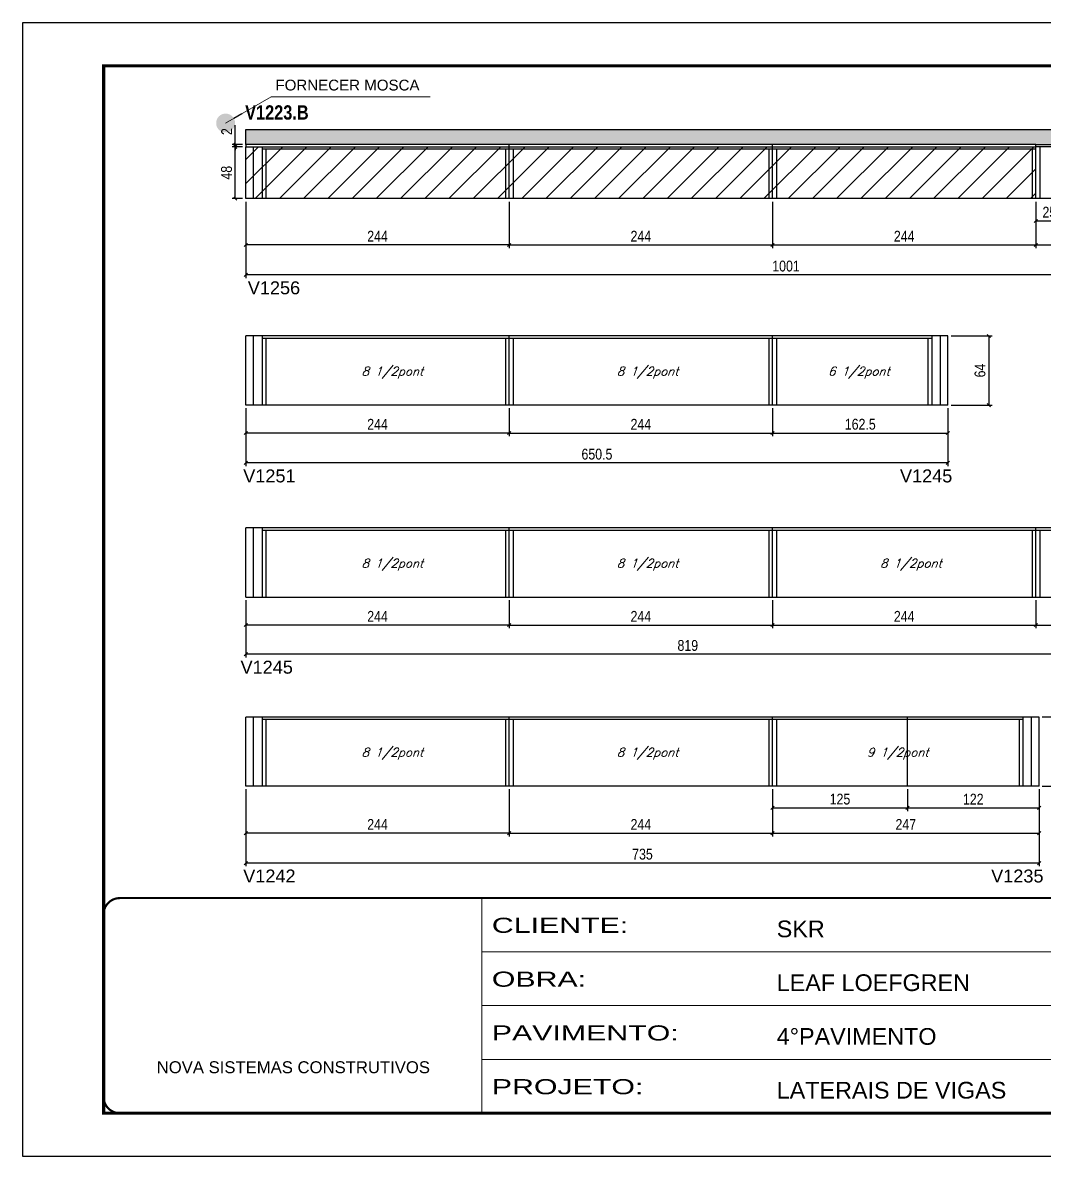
# Model space of a CAD drawing. Extents: x 3309 to 9563, y -2522 to 14608.
# Drawn here: x 8078 to 9025, y 7815 to 8865 of the extents above; entities that cross this region are included whole.
import ezdxf

# ---------------------------------------------------------------- set-up
doc = ezdxf.new("R2010")
doc.units = 0
doc.linetypes.add('CONTINUO', pattern=[0])
doc.linetypes.add('DASHED', pattern=[0.75, 0.5, -0.25])
for name, color, linetype in [('5', 5, 'Continuous'), ('COTA', 241, 'Continuous'), ('NOMENCLATURA', 7, 'Continuous'), ('Painéis', 200, 'Continuous'), ('SARR_2.2x7', 40, 'Continuous'), ('SARR_3.5x7', 81, 'Continuous'), ('texto', 7, 'Continuous')]:
    doc.layers.add(name, color=color, linetype=linetype)
for name, color, linetype, lineweight in [('CARIMBO', 255, 'Continuous', 9), ('Folhas', 255, 'Continuous', 9), ('Hachura', 251, 'Continuous', 9), ('SARRAFO DE PRESSAO', 251, 'DASHED', 9)]:
    doc.layers.add(name, color=color, linetype=linetype, lineweight=lineweight)
doc.layers.add('Laje_Perimetro', color=7, linetype='Continuous', plot=False)
doc.styles.add('ARIAL', font='arial.ttf')
doc.styles.add('COTA TECNICA', font='techl___.ttf', dxfattribs={"height": 10})
doc.styles.add('Romans', font='romans.shx')
doc.styles.get("Standard").update_dxf_attribs({"font": 'arial.ttf'})
doc.styles.add('TECNICA', font='techb___.ttf', dxfattribs={"height": 10})
doc.styles.add('Tecnologia', font='')
doc.styles.get('Tecnologia').set_extended_font_data('Forgotten Futurist')
doc.dimstyles.new('3x', dxfattribs={"dimtxt": 10, "dimasz": 5, "dimexe": 7, "dimexo": 5, "dimgap": 4, "dimtad": 1, "dimdec": 4, "dimlfac": 0.333333, "dimdsep": 46, "dimtxsty": 'Standard', "dimblk": 'DOT', "dimcen": 0.09, "dimclrd": 1, "dimclre": 1, "dimclrt": 2, "dimadec": 0, "dimazin": 2, "dimtfac": 1, "dimtdec": 4, "dimtmove": 0, "dimatfit": 3, "dimldrblk": 'DOT', "dimfxl": 1, "dimtolj": 1, "dimtzin": 0, "dimlwd": 9, "dimlwe": 9, "dimarcsym": 0})
doc.dimstyles.new('PAINEL', dxfattribs={"dimtxt": 10, "dimasz": 3, "dimexe": 3, "dimexo": 3, "dimgap": 3, "dimtad": 1, "dimdec": 1, "dimzin": 12, "dimdsep": 46, "dimtxsty": 'COTA TECNICA', "dimblk1": 'OBLIQUE', "dimblk2": 'OBLIQUE', "dimsah": 1, "dimcen": 0.9, "dimclrd": 4, "dimclre": 4, "dimclrt": 240, "dimadec": 1, "dimazin": 3, "dimtfac": 1, "dimtdec": 1, "dimtmove": 0, "dimatfit": 3, "dimfxl": 1, "dimtolj": 1, "dimtzin": 12, "dimarcsym": 0})

# ---------------------------------------------------------------- blocks, each defined once
blk = doc.blocks.new('9999999999')
at = {"color": 30, "linetype": 'CONTINUO'}
for p, q in [((98564.6, 34230.2), (98564.6, 34429.4)), ((98564.6, 34379.6), (99584, 34379.6)), ((98564.6, 34329.8), (99488, 34329.8)), ((99584, 34329.8), (99488, 34329.8)), ((99488, 34329.8), (99488, 34230.2)), ((98564.6, 34280), (99488, 34280))]:
    blk.add_line(p, q, dxfattribs=at)
at = {"color": 30, "linetype": 'CONTINUO', "const_width": 2}
blk.add_lwpolyline([(99584, 34230.2), (99584, 34414.4, 0.414214), (99569, 34429.4), (98229, 34429.4, 0.414214), (98214, 34414.4), (98214, 34245.2, 0.414214), (98229, 34230.2), (99584, 34230.2)], format="xyb", dxfattribs=at)
at = {"layer": 'Folhas'}
blk.add_lwpolyline([(98139, 34190.2), (99624, 34190.2), (99624, 35240.2), (98139, 35240.2)], close=True, dxfattribs=at)
at = {"layer": 'Folhas', "color": 30, "const_width": 3}
blk.add_lwpolyline([(98214, 34230.2), (99584, 34230.2), (99584, 35200.2), (98214, 35200.2)], close=True, dxfattribs=at)
at = {"color": 7, "linetype": 'Continuous', "ltscale": 5, "style": 'ARIAL'}
for s, height, p in [('SKR', 15.48, (98837.7, 34393.1)), ('LEAF LOEFGREN', 15.483, (98837.7, 34343.3)), ('4°PAVIMENTO', 15.483, (98837.7, 34293.5)), ('NOVA SISTEMAS CONSTRUTIVOS', 11.059, (98263.2, 34267.2)), ('LATERAIS DE VIGAS', 15.483, (98837.7, 34243.7))]:
    blk.add_text(s, height=height, dxfattribs=at).set_placement(p)
at = {"layer": 'Folhas', "color": 7, "style": 'Tecnologia', "width": 1.5}
for s, p in [('CLIENTE:', (98573.7, 34397.2)), ('OBRA:', (98573.7, 34347.3)), ('PAVIMENTO:', (98573.7, 34297.5)), ('PROJETO:', (98573.7, 34247.7))]:
    blk.add_text(s, height=14, dxfattribs=at).set_placement(p)
blk = doc.blocks.new('_Oblique')
at = {"color": 0, "linetype": 'ByBlock', "lineweight": -2}
blk.add_line((-0.5, -0.5), (0.5, 0.5), dxfattribs=at)
blk = doc.blocks.new('*D2635')
at = {"layer": 'COTA', "color": 4, "linetype": 'ByBlock', "lineweight": -2, "transparency": 16777216}
for p, q in [((8284.7, 8699), (8284.7, 8656.1)), ((8528.7, 8699), (8528.7, 8656.1)), ((8528.7, 8659.1), (8284.7, 8659.1))]:
    blk.add_line(p, q, dxfattribs=at)
at = {"layer": 'Defpoints', "color": 0, "linetype": 'ByBlock', "transparency": 16777216}
for p in [(8284.7, 8702), (8528.7, 8702), (8284.7, 8659.1)]:
    blk.add_point(p, dxfattribs=at)
at = {"layer": 'COTA', "color": 4, "linetype": 'ByBlock', "lineweight": -2, "transparency": 16777216, "xscale": 3, "yscale": 3, "zscale": 3, "rotation": 180}
blk.add_blockref('_Oblique', (8284.7, 8659.1), dxfattribs=at)
at = {"layer": 'COTA', "color": 4, "linetype": 'ByBlock', "lineweight": -2, "transparency": 16777216, "xscale": 3, "yscale": 3, "zscale": 3}
blk.add_blockref('_Oblique', (8528.7, 8659.1), dxfattribs=at)
at = {"layer": 'COTA', "color": 240, "linetype": 'ByBlock', "transparency": 16777216, "insert": (8406.7, 8667.2), "char_height": 10, "attachment_point": 5, "style": 'COTA TECNICA'}
blk.add_mtext('\\A1;244', dxfattribs=at)
blk = doc.blocks.new('*D2640')
at = {"layer": 'COTA', "color": 4, "linetype": 'ByBlock', "lineweight": -2, "transparency": 16777216}
for p, q in [((8284.7, 8699), (8284.7, 8628.4)), ((9285.7, 8699), (9285.7, 8628.4)), ((9285.7, 8631.4), (8284.7, 8631.4))]:
    blk.add_line(p, q, dxfattribs=at)
at = {"layer": 'Defpoints', "color": 0, "linetype": 'ByBlock', "transparency": 16777216}
for p in [(8284.7, 8702), (9285.7, 8702), (8284.7, 8631.4)]:
    blk.add_point(p, dxfattribs=at)
at = {"layer": 'COTA', "color": 4, "linetype": 'ByBlock', "lineweight": -2, "transparency": 16777216, "xscale": 3, "yscale": 3, "zscale": 3, "rotation": 180}
blk.add_blockref('_Oblique', (8284.7, 8631.4), dxfattribs=at)
at = {"layer": 'COTA', "color": 4, "linetype": 'ByBlock', "lineweight": -2, "transparency": 16777216, "xscale": 3, "yscale": 3, "zscale": 3}
blk.add_blockref('_Oblique', (9285.7, 8631.4), dxfattribs=at)
at = {"layer": 'COTA', "color": 240, "linetype": 'ByBlock', "transparency": 16777216, "insert": (8785.2, 8639.5), "char_height": 10, "attachment_point": 5, "style": 'COTA TECNICA'}
blk.add_mtext('\\A1;1001', dxfattribs=at)
blk = doc.blocks.new('*D2636')
at = {"layer": 'COTA', "color": 4, "lineweight": -2, "transparency": 16777216}
for p, q in [((8528.7, 8699), (8528.7, 8656.1)), ((8772.7, 8699), (8772.7, 8656.1)), ((8528.7, 8659.1), (8772.7, 8659.1))]:
    blk.add_line(p, q, dxfattribs=at)
at = {"layer": 'Defpoints', "color": 0, "transparency": 16777216}
for p in [(8528.7, 8702, 0), (8772.7, 8702, 0), (8772.7, 8659.1)]:
    blk.add_point(p, dxfattribs=at)
at = {"layer": 'COTA', "color": 4, "lineweight": -2, "transparency": 16777216, "xscale": 3, "yscale": 3, "zscale": 3, "rotation": 180}
blk.add_blockref('_Oblique', (8528.7, 8659.1), dxfattribs=at)
at = {"layer": 'COTA', "color": 4, "lineweight": -2, "transparency": 16777216, "xscale": 3, "yscale": 3, "zscale": 3}
blk.add_blockref('_Oblique', (8772.7, 8659.1), dxfattribs=at)
at = {"layer": 'COTA', "color": 240, "transparency": 16777216, "insert": (8650.7, 8667.2), "char_height": 10, "attachment_point": 5, "style": 'COTA TECNICA'}
blk.add_mtext('\\A1;244', dxfattribs=at)
blk = doc.blocks.new('*D2641')
at = {"layer": 'COTA', "color": 4, "lineweight": -2, "transparency": 16777216}
for p, q in [((8772.7, 8699), (8772.7, 8656.1)), ((9016.7, 8699), (9016.7, 8656.1)), ((8772.7, 8659.1), (9016.7, 8659.1))]:
    blk.add_line(p, q, dxfattribs=at)
at = {"layer": 'Defpoints', "color": 0, "transparency": 16777216}
for p in [(8772.7, 8702, 0), (9016.7, 8702, 0), (9016.7, 8659.1)]:
    blk.add_point(p, dxfattribs=at)
at = {"layer": 'COTA', "color": 4, "lineweight": -2, "transparency": 16777216, "xscale": 3, "yscale": 3, "zscale": 3, "rotation": 180}
blk.add_blockref('_Oblique', (8772.7, 8659.1), dxfattribs=at)
at = {"layer": 'COTA', "color": 4, "lineweight": -2, "transparency": 16777216, "xscale": 3, "yscale": 3, "zscale": 3}
blk.add_blockref('_Oblique', (9016.7, 8659.1), dxfattribs=at)
at = {"layer": 'COTA', "color": 240, "transparency": 16777216, "insert": (8894.7, 8667.2), "char_height": 10, "attachment_point": 5, "style": 'COTA TECNICA'}
blk.add_mtext('\\A1;244', dxfattribs=at)
blk = doc.blocks.new('*D2642')
at = {"layer": 'COTA', "color": 4, "lineweight": -2, "transparency": 16777216}
for p, q in [((9016.7, 8699), (9016.7, 8656.1)), ((9285.7, 8699), (9285.7, 8656.1)), ((9016.7, 8659.1), (9285.7, 8659.1))]:
    blk.add_line(p, q, dxfattribs=at)
at = {"layer": 'Defpoints', "color": 0, "transparency": 16777216}
for p in [(9016.7, 8702, 0), (9285.7, 8702, 0), (9285.7, 8659.1)]:
    blk.add_point(p, dxfattribs=at)
at = {"layer": 'COTA', "color": 4, "lineweight": -2, "transparency": 16777216, "xscale": 3, "yscale": 3, "zscale": 3, "rotation": 180}
blk.add_blockref('_Oblique', (9016.7, 8659.1), dxfattribs=at)
at = {"layer": 'COTA', "color": 4, "lineweight": -2, "transparency": 16777216, "xscale": 3, "yscale": 3, "zscale": 3}
blk.add_blockref('_Oblique', (9285.7, 8659.1), dxfattribs=at)
at = {"layer": 'COTA', "color": 240, "transparency": 16777216, "insert": (9151.2, 8667.3), "char_height": 10, "attachment_point": 5, "style": 'COTA TECNICA'}
blk.add_mtext('\\A1;269', dxfattribs=at)
blk = doc.blocks.new('*D2643')
at = {"layer": 'COTA', "color": 4, "lineweight": -2, "transparency": 16777216}
for p, q in [((9016.7, 8699), (9016.7, 8678.3)), ((9041.7, 8699), (9041.7, 8678.3)), ((9016.7, 8681.3), (9041.7, 8681.3))]:
    blk.add_line(p, q, dxfattribs=at)
at = {"layer": 'Defpoints', "color": 0, "transparency": 16777216}
for p in [(9016.7, 8702), (9041.7, 8702), (9041.7, 8681.3)]:
    blk.add_point(p, dxfattribs=at)
at = {"layer": 'COTA', "color": 4, "lineweight": -2, "transparency": 16777216, "xscale": 3, "yscale": 3, "zscale": 3, "rotation": 180}
blk.add_blockref('_Oblique', (9016.7, 8681.3), dxfattribs=at)
at = {"layer": 'COTA', "color": 4, "lineweight": -2, "transparency": 16777216, "xscale": 3, "yscale": 3, "zscale": 3}
blk.add_blockref('_Oblique', (9041.7, 8681.3), dxfattribs=at)
at = {"layer": 'COTA', "color": 240, "transparency": 16777216, "insert": (9029.2, 8689.4), "char_height": 10, "attachment_point": 5, "style": 'COTA TECNICA'}
blk.add_mtext('\\A1;25', dxfattribs=at)
blk = doc.blocks.new('*D2648')
at = {"layer": 'COTA', "color": 4, "lineweight": -2, "transparency": 16777216}
for p, q in [((8281.7, 8750), (8271.9, 8750)), ((8274.9, 8702), (8274.9, 8750)), ((8281.7, 8702), (8271.9, 8702))]:
    blk.add_line(p, q, dxfattribs=at)
at = {"layer": 'Defpoints', "color": 0, "transparency": 16777216}
for p in [(8274.9, 8750), (8284.7, 8750), (8284.7, 8702)]:
    blk.add_point(p, dxfattribs=at)
at = {"layer": 'COTA', "color": 4, "lineweight": -2, "transparency": 16777216, "xscale": 3, "yscale": 3, "zscale": 3}
for p, rotation in [((8274.9, 8750), 90), ((8274.9, 8702), 270)]:
    blk.add_blockref('_Oblique', p, dxfattribs=dict(at, rotation=rotation))
at = {"layer": 'COTA', "color": 240, "transparency": 16777216, "insert": (8266.8, 8726), "char_height": 10, "attachment_point": 5, "rotation": 90, "style": 'COTA TECNICA'}
blk.add_mtext('\\A1;48', dxfattribs=at)
blk = doc.blocks.new('*D2649')
at = {"layer": 'COTA', "color": 4, "lineweight": -2, "transparency": 16777216}
for p, q in [((8274.9, 8752), (8274.9, 8770.2)), ((8281.7, 8752), (8271.9, 8752)), ((8281.7, 8750), (8271.9, 8750)), ((8274.9, 8750), (8274.9, 8752)), ((8274.9, 8750), (8274.9, 8747))]:
    blk.add_line(p, q, dxfattribs=at)
at = {"layer": 'Defpoints', "color": 0, "transparency": 16777216}
for p in [(8274.9, 8752), (8284.7, 8752), (8284.7, 8750)]:
    blk.add_point(p, dxfattribs=at)
at = {"layer": 'COTA', "color": 4, "lineweight": -2, "transparency": 16777216, "xscale": 3, "yscale": 3, "zscale": 3}
for p, rotation in [((8274.9, 8752), 270), ((8274.9, 8750), 90)]:
    blk.add_blockref('_Oblique', p, dxfattribs=dict(at, rotation=rotation))
at = {"layer": 'COTA', "color": 240, "transparency": 16777216, "insert": (8266.9, 8764.1), "char_height": 10, "attachment_point": 5, "rotation": 90, "style": 'COTA TECNICA'}
blk.add_mtext('\\A1;2', dxfattribs=at)
blk = doc.blocks.new('_Dot')
at = {"color": 0, "linetype": 'ByBlock', "lineweight": -2}
blk.add_line((-0.5, 0), (-1, 0), dxfattribs=at)
at = {"color": 0, "linetype": 'ByBlock', "const_width": 0.5}
blk.add_lwpolyline([(-0.25, 0, 1), (0.25, 0, 1)], format="xyb", close=True, dxfattribs=at)
blk = doc.blocks.new('*D2650')
at = {"layer": 'COTA', "color": 4, "linetype": 'ByBlock', "lineweight": -2, "transparency": 16777216}
for p, q in [((8284.7, 8507.8), (8284.7, 8481.9)), ((8528.7, 8507.8), (8528.7, 8481.9)), ((8528.7, 8484.9), (8284.7, 8484.9))]:
    blk.add_line(p, q, dxfattribs=at)
at = {"layer": 'Defpoints', "color": 0, "linetype": 'ByBlock', "transparency": 16777216}
for p in [(8284.7, 8510.8), (8528.7, 8510.8), (8284.7, 8484.9)]:
    blk.add_point(p, dxfattribs=at)
at = {"layer": 'COTA', "color": 4, "linetype": 'ByBlock', "lineweight": -2, "transparency": 16777216, "xscale": 3, "yscale": 3, "zscale": 3, "rotation": 180}
blk.add_blockref('_Oblique', (8284.7, 8484.9), dxfattribs=at)
at = {"layer": 'COTA', "color": 4, "linetype": 'ByBlock', "lineweight": -2, "transparency": 16777216, "xscale": 3, "yscale": 3, "zscale": 3}
blk.add_blockref('_Oblique', (8528.7, 8484.9), dxfattribs=at)
at = {"layer": 'COTA', "color": 240, "linetype": 'ByBlock', "transparency": 16777216, "insert": (8406.7, 8493), "char_height": 10, "attachment_point": 5, "style": 'COTA TECNICA'}
blk.add_mtext('\\A1;244', dxfattribs=at)
blk = doc.blocks.new('*D2652')
at = {"layer": 'COTA', "color": 4, "linetype": 'ByBlock', "lineweight": -2, "transparency": 16777216}
for p, q in [((8284.7, 8507.8), (8284.7, 8454.2)), ((8935.2, 8507.8), (8935.2, 8454.2)), ((8935.2, 8457.2), (8284.7, 8457.2))]:
    blk.add_line(p, q, dxfattribs=at)
at = {"layer": 'Defpoints', "color": 0, "linetype": 'ByBlock', "transparency": 16777216}
for p in [(8284.7, 8510.8), (8935.2, 8510.8), (8284.7, 8457.2)]:
    blk.add_point(p, dxfattribs=at)
at = {"layer": 'COTA', "color": 4, "linetype": 'ByBlock', "lineweight": -2, "transparency": 16777216, "xscale": 3, "yscale": 3, "zscale": 3, "rotation": 180}
blk.add_blockref('_Oblique', (8284.7, 8457.2), dxfattribs=at)
at = {"layer": 'COTA', "color": 4, "linetype": 'ByBlock', "lineweight": -2, "transparency": 16777216, "xscale": 3, "yscale": 3, "zscale": 3}
blk.add_blockref('_Oblique', (8935.2, 8457.2), dxfattribs=at)
at = {"layer": 'COTA', "color": 240, "linetype": 'ByBlock', "transparency": 16777216, "insert": (8610, 8465.3), "char_height": 10, "attachment_point": 5, "style": 'COTA TECNICA'}
blk.add_mtext('\\A1;650.5', dxfattribs=at)
blk = doc.blocks.new('*D2651')
at = {"layer": 'COTA', "color": 4, "lineweight": -2, "transparency": 16777216}
for p, q in [((8528.7, 8507.8), (8528.7, 8481.9)), ((8772.7, 8507.8), (8772.7, 8481.9)), ((8528.7, 8484.9), (8772.7, 8484.9))]:
    blk.add_line(p, q, dxfattribs=at)
at = {"layer": 'Defpoints', "color": 0, "transparency": 16777216}
for p in [(8528.7, 8510.8, 0), (8772.7, 8510.8, 0), (8772.7, 8484.9)]:
    blk.add_point(p, dxfattribs=at)
at = {"layer": 'COTA', "color": 4, "lineweight": -2, "transparency": 16777216, "xscale": 3, "yscale": 3, "zscale": 3, "rotation": 180}
blk.add_blockref('_Oblique', (8528.7, 8484.9), dxfattribs=at)
at = {"layer": 'COTA', "color": 4, "lineweight": -2, "transparency": 16777216, "xscale": 3, "yscale": 3, "zscale": 3}
blk.add_blockref('_Oblique', (8772.7, 8484.9), dxfattribs=at)
at = {"layer": 'COTA', "color": 240, "transparency": 16777216, "insert": (8650.7, 8493), "char_height": 10, "attachment_point": 5, "style": 'COTA TECNICA'}
blk.add_mtext('\\A1;244', dxfattribs=at)
blk = doc.blocks.new('*D2653')
at = {"layer": 'COTA', "color": 4, "lineweight": -2, "transparency": 16777216}
for p, q in [((8772.7, 8507.8), (8772.7, 8481.9)), ((8935.2, 8507.8), (8935.2, 8481.9)), ((8772.7, 8484.9), (8935.2, 8484.9))]:
    blk.add_line(p, q, dxfattribs=at)
at = {"layer": 'Defpoints', "color": 0, "transparency": 16777216}
for p in [(8772.7, 8510.8, 0), (8935.2, 8510.8, 0), (8935.2, 8484.9)]:
    blk.add_point(p, dxfattribs=at)
at = {"layer": 'COTA', "color": 4, "lineweight": -2, "transparency": 16777216, "xscale": 3, "yscale": 3, "zscale": 3, "rotation": 180}
blk.add_blockref('_Oblique', (8772.7, 8484.9), dxfattribs=at)
at = {"layer": 'COTA', "color": 4, "lineweight": -2, "transparency": 16777216, "xscale": 3, "yscale": 3, "zscale": 3}
blk.add_blockref('_Oblique', (8935.2, 8484.9), dxfattribs=at)
at = {"layer": 'COTA', "color": 240, "transparency": 16777216, "insert": (8854, 8493), "char_height": 10, "attachment_point": 5, "style": 'COTA TECNICA'}
blk.add_mtext('\\A1;162.5', dxfattribs=at)
blk = doc.blocks.new('*D2654')
at = {"layer": 'COTA', "color": 4, "lineweight": -2, "transparency": 16777216}
for p, q in [((8938.2, 8574.8), (8976.1, 8574.8)), ((8973.1, 8574.8), (8973.1, 8510.8)), ((8938.2, 8510.8), (8976.1, 8510.8))]:
    blk.add_line(p, q, dxfattribs=at)
at = {"layer": 'Defpoints', "color": 0, "transparency": 16777216}
for p in [(8935.2, 8574.8), (8935.2, 8510.8), (8973.1, 8510.8)]:
    blk.add_point(p, dxfattribs=at)
at = {"layer": 'COTA', "color": 4, "lineweight": -2, "transparency": 16777216, "xscale": 3, "yscale": 3, "zscale": 3}
for p, rotation in [((8973.1, 8574.8), 90), ((8973.1, 8510.8), 270)]:
    blk.add_blockref('_Oblique', p, dxfattribs=dict(at, rotation=rotation))
at = {"layer": 'COTA', "color": 240, "transparency": 16777216, "insert": (8965, 8542.8), "char_height": 10, "attachment_point": 5, "rotation": 90, "style": 'COTA TECNICA'}
blk.add_mtext('\\A1;64', dxfattribs=at)
blk = doc.blocks.new('*D2655')
at = {"layer": 'COTA', "color": 4, "linetype": 'ByBlock', "lineweight": -2, "transparency": 16777216}
for p, q in [((8284.7, 8330), (8284.7, 8304.1)), ((8528.7, 8330), (8528.7, 8304.1)), ((8528.7, 8307.1), (8284.7, 8307.1))]:
    blk.add_line(p, q, dxfattribs=at)
at = {"layer": 'Defpoints', "color": 0, "linetype": 'ByBlock', "transparency": 16777216}
for p in [(8284.7, 8333), (8528.7, 8333), (8284.7, 8307.1)]:
    blk.add_point(p, dxfattribs=at)
at = {"layer": 'COTA', "color": 4, "linetype": 'ByBlock', "lineweight": -2, "transparency": 16777216, "xscale": 3, "yscale": 3, "zscale": 3, "rotation": 180}
blk.add_blockref('_Oblique', (8284.7, 8307.1), dxfattribs=at)
at = {"layer": 'COTA', "color": 4, "linetype": 'ByBlock', "lineweight": -2, "transparency": 16777216, "xscale": 3, "yscale": 3, "zscale": 3}
blk.add_blockref('_Oblique', (8528.7, 8307.1), dxfattribs=at)
at = {"layer": 'COTA', "color": 240, "linetype": 'ByBlock', "transparency": 16777216, "insert": (8406.7, 8315.1), "char_height": 10, "attachment_point": 5, "style": 'COTA TECNICA'}
blk.add_mtext('\\A1;244', dxfattribs=at)
blk = doc.blocks.new('*D2656')
at = {"layer": 'COTA', "color": 4, "lineweight": -2, "transparency": 16777216}
for p, q in [((8528.7, 8330), (8528.7, 8304.1)), ((8772.7, 8330), (8772.7, 8304.1)), ((8528.7, 8307.1), (8772.7, 8307.1))]:
    blk.add_line(p, q, dxfattribs=at)
at = {"layer": 'Defpoints', "color": 0, "transparency": 16777216}
for p in [(8528.7, 8333, 0), (8772.7, 8333, 0), (8772.7, 8307.1)]:
    blk.add_point(p, dxfattribs=at)
at = {"layer": 'COTA', "color": 4, "lineweight": -2, "transparency": 16777216, "xscale": 3, "yscale": 3, "zscale": 3, "rotation": 180}
blk.add_blockref('_Oblique', (8528.7, 8307.1), dxfattribs=at)
at = {"layer": 'COTA', "color": 4, "lineweight": -2, "transparency": 16777216, "xscale": 3, "yscale": 3, "zscale": 3}
blk.add_blockref('_Oblique', (8772.7, 8307.1), dxfattribs=at)
at = {"layer": 'COTA', "color": 240, "transparency": 16777216, "insert": (8650.7, 8315.1), "char_height": 10, "attachment_point": 5, "style": 'COTA TECNICA'}
blk.add_mtext('\\A1;244', dxfattribs=at)
blk = doc.blocks.new('*D2659')
at = {"layer": 'COTA', "color": 4, "lineweight": -2, "transparency": 16777216}
for p, q in [((8772.7, 8330), (8772.7, 8304.1)), ((9016.7, 8330), (9016.7, 8304.1)), ((8772.7, 8307.1), (9016.7, 8307.1))]:
    blk.add_line(p, q, dxfattribs=at)
at = {"layer": 'Defpoints', "color": 0, "transparency": 16777216}
for p in [(8772.7, 8333, 0), (9016.7, 8333, 0), (9016.7, 8307.1)]:
    blk.add_point(p, dxfattribs=at)
at = {"layer": 'COTA', "color": 4, "lineweight": -2, "transparency": 16777216, "xscale": 3, "yscale": 3, "zscale": 3, "rotation": 180}
blk.add_blockref('_Oblique', (8772.7, 8307.1), dxfattribs=at)
at = {"layer": 'COTA', "color": 4, "lineweight": -2, "transparency": 16777216, "xscale": 3, "yscale": 3, "zscale": 3}
blk.add_blockref('_Oblique', (9016.7, 8307.1), dxfattribs=at)
at = {"layer": 'COTA', "color": 240, "transparency": 16777216, "insert": (8894.7, 8315.1), "char_height": 10, "attachment_point": 5, "style": 'COTA TECNICA'}
blk.add_mtext('\\A1;244', dxfattribs=at)
blk = doc.blocks.new('*D2657')
at = {"layer": 'COTA', "color": 4, "lineweight": -2, "transparency": 16777216}
for p, q in [((8284.7, 8330), (8284.7, 8277)), ((9103.7, 8330), (9103.7, 8277)), ((9103.7, 8280), (8284.7, 8280))]:
    blk.add_line(p, q, dxfattribs=at)
at = {"layer": 'Defpoints', "color": 0, "transparency": 16777216}
for p in [(8284.7, 8333), (9103.7, 8333), (8284.7, 8280)]:
    blk.add_point(p, dxfattribs=at)
at = {"layer": 'COTA', "color": 4, "lineweight": -2, "transparency": 16777216, "xscale": 3, "yscale": 3, "zscale": 3, "rotation": 180}
blk.add_blockref('_Oblique', (8284.7, 8280), dxfattribs=at)
at = {"layer": 'COTA', "color": 4, "lineweight": -2, "transparency": 16777216, "xscale": 3, "yscale": 3, "zscale": 3}
blk.add_blockref('_Oblique', (9103.7, 8280), dxfattribs=at)
at = {"layer": 'COTA', "color": 240, "transparency": 16777216, "insert": (8694.2, 8288.1), "char_height": 10, "attachment_point": 5, "style": 'COTA TECNICA'}
blk.add_mtext('\\A1;819', dxfattribs=at)
blk = doc.blocks.new('*D2658')
at = {"layer": 'COTA', "color": 4, "lineweight": -2, "transparency": 16777216}
for p, q in [((9016.7, 8330), (9016.7, 8304.1)), ((9103.7, 8330), (9103.7, 8304.1)), ((9016.7, 8307.1), (9103.7, 8307.1))]:
    blk.add_line(p, q, dxfattribs=at)
at = {"layer": 'Defpoints', "color": 0, "transparency": 16777216}
for p in [(9016.7, 8333), (9103.7, 8333), (9103.7, 8307.1)]:
    blk.add_point(p, dxfattribs=at)
at = {"layer": 'COTA', "color": 4, "lineweight": -2, "transparency": 16777216, "xscale": 3, "yscale": 3, "zscale": 3, "rotation": 180}
blk.add_blockref('_Oblique', (9016.7, 8307.1), dxfattribs=at)
at = {"layer": 'COTA', "color": 4, "lineweight": -2, "transparency": 16777216, "xscale": 3, "yscale": 3, "zscale": 3}
blk.add_blockref('_Oblique', (9103.7, 8307.1), dxfattribs=at)
at = {"layer": 'COTA', "color": 240, "transparency": 16777216, "insert": (9060.2, 8315.1), "char_height": 10, "attachment_point": 5, "style": 'COTA TECNICA'}
blk.add_mtext('\\A1;87', dxfattribs=at)
blk = doc.blocks.new('*D2670')
at = {"layer": 'COTA', "color": 4, "linetype": 'ByBlock', "lineweight": -2, "transparency": 16777216}
for p, q in [((8284.7, 8154.9), (8284.7, 8111.3)), ((8528.7, 8154.9), (8528.7, 8111.3)), ((8528.7, 8114.3), (8284.7, 8114.3))]:
    blk.add_line(p, q, dxfattribs=at)
at = {"layer": 'Defpoints', "color": 0, "linetype": 'ByBlock', "transparency": 16777216}
for p in [(8284.7, 8157.9), (8528.7, 8157.9), (8284.7, 8114.3)]:
    blk.add_point(p, dxfattribs=at)
at = {"layer": 'COTA', "color": 4, "linetype": 'ByBlock', "lineweight": -2, "transparency": 16777216, "xscale": 3, "yscale": 3, "zscale": 3, "rotation": 180}
blk.add_blockref('_Oblique', (8284.7, 8114.3), dxfattribs=at)
at = {"layer": 'COTA', "color": 4, "linetype": 'ByBlock', "lineweight": -2, "transparency": 16777216, "xscale": 3, "yscale": 3, "zscale": 3}
blk.add_blockref('_Oblique', (8528.7, 8114.3), dxfattribs=at)
at = {"layer": 'COTA', "color": 240, "linetype": 'ByBlock', "transparency": 16777216, "insert": (8406.7, 8122.4), "char_height": 10, "attachment_point": 5, "style": 'COTA TECNICA'}
blk.add_mtext('\\A1;244', dxfattribs=at)
blk = doc.blocks.new('*D2672')
at = {"layer": 'COTA', "color": 4, "linetype": 'ByBlock', "lineweight": -2, "transparency": 16777216}
for p, q in [((8284.7, 8154.9), (8284.7, 8083.6)), ((9019.7, 8154.9), (9019.7, 8083.6)), ((9019.7, 8086.6), (8284.7, 8086.6))]:
    blk.add_line(p, q, dxfattribs=at)
at = {"layer": 'Defpoints', "color": 0, "linetype": 'ByBlock', "transparency": 16777216}
for p in [(8284.7, 8157.9), (9019.7, 8157.9), (8284.7, 8086.6)]:
    blk.add_point(p, dxfattribs=at)
at = {"layer": 'COTA', "color": 4, "linetype": 'ByBlock', "lineweight": -2, "transparency": 16777216, "xscale": 3, "yscale": 3, "zscale": 3, "rotation": 180}
blk.add_blockref('_Oblique', (8284.7, 8086.6), dxfattribs=at)
at = {"layer": 'COTA', "color": 4, "linetype": 'ByBlock', "lineweight": -2, "transparency": 16777216, "xscale": 3, "yscale": 3, "zscale": 3}
blk.add_blockref('_Oblique', (9019.7, 8086.6), dxfattribs=at)
at = {"layer": 'COTA', "color": 240, "linetype": 'ByBlock', "transparency": 16777216, "insert": (8652.2, 8094.8), "char_height": 10, "attachment_point": 5, "style": 'COTA TECNICA'}
blk.add_mtext('\\A1;735', dxfattribs=at)
blk = doc.blocks.new('*D2671')
at = {"layer": 'COTA', "color": 4, "lineweight": -2, "transparency": 16777216}
for p, q in [((8528.7, 8154.9), (8528.7, 8111.3)), ((8772.7, 8154.9), (8772.7, 8111.3)), ((8528.7, 8114.3), (8772.7, 8114.3))]:
    blk.add_line(p, q, dxfattribs=at)
at = {"layer": 'Defpoints', "color": 0, "transparency": 16777216}
for p in [(8528.7, 8157.9, 0), (8772.7, 8157.9, 0), (8772.7, 8114.3)]:
    blk.add_point(p, dxfattribs=at)
at = {"layer": 'COTA', "color": 4, "lineweight": -2, "transparency": 16777216, "xscale": 3, "yscale": 3, "zscale": 3, "rotation": 180}
blk.add_blockref('_Oblique', (8528.7, 8114.3), dxfattribs=at)
at = {"layer": 'COTA', "color": 4, "lineweight": -2, "transparency": 16777216, "xscale": 3, "yscale": 3, "zscale": 3}
blk.add_blockref('_Oblique', (8772.7, 8114.3), dxfattribs=at)
at = {"layer": 'COTA', "color": 240, "transparency": 16777216, "insert": (8650.7, 8122.4), "char_height": 10, "attachment_point": 5, "style": 'COTA TECNICA'}
blk.add_mtext('\\A1;244', dxfattribs=at)
blk = doc.blocks.new('*D2673')
at = {"layer": 'COTA', "color": 4, "lineweight": -2, "transparency": 16777216}
for p, q in [((8772.7, 8154.9), (8772.7, 8111.3)), ((9019.7, 8154.9), (9019.7, 8111.3)), ((8772.7, 8114.3), (9019.7, 8114.3))]:
    blk.add_line(p, q, dxfattribs=at)
at = {"layer": 'Defpoints', "color": 0, "transparency": 16777216}
for p in [(8772.7, 8157.9, 0), (9019.7, 8157.9, 0), (9019.7, 8114.3)]:
    blk.add_point(p, dxfattribs=at)
at = {"layer": 'COTA', "color": 4, "lineweight": -2, "transparency": 16777216, "xscale": 3, "yscale": 3, "zscale": 3, "rotation": 180}
blk.add_blockref('_Oblique', (8772.7, 8114.3), dxfattribs=at)
at = {"layer": 'COTA', "color": 4, "lineweight": -2, "transparency": 16777216, "xscale": 3, "yscale": 3, "zscale": 3}
blk.add_blockref('_Oblique', (9019.7, 8114.3), dxfattribs=at)
at = {"layer": 'COTA', "color": 240, "transparency": 16777216, "insert": (8896.2, 8122.4), "char_height": 10, "attachment_point": 5, "style": 'COTA TECNICA'}
blk.add_mtext('\\A1;247', dxfattribs=at)
blk = doc.blocks.new('*D2674')
at = {"layer": 'COTA', "color": 4, "lineweight": -2, "transparency": 16777216}
for p, q in [((9022.7, 8221.9), (9060.6, 8221.9)), ((9057.6, 8221.9), (9057.6, 8157.9)), ((9022.7, 8157.9), (9060.6, 8157.9))]:
    blk.add_line(p, q, dxfattribs=at)
at = {"layer": 'Defpoints', "color": 0, "transparency": 16777216}
for p in [(9019.7, 8221.9), (9019.7, 8157.9), (9057.6, 8157.9)]:
    blk.add_point(p, dxfattribs=at)
at = {"layer": 'COTA', "color": 4, "lineweight": -2, "transparency": 16777216, "xscale": 3, "yscale": 3, "zscale": 3}
for p, rotation in [((9057.6, 8221.9), 90), ((9057.6, 8157.9), 270)]:
    blk.add_blockref('_Oblique', p, dxfattribs=dict(at, rotation=rotation))
at = {"layer": 'COTA', "color": 240, "transparency": 16777216, "insert": (9049.5, 8189.9), "char_height": 10, "attachment_point": 5, "rotation": 90, "style": 'COTA TECNICA'}
blk.add_mtext('\\A1;64', dxfattribs=at)
blk = doc.blocks.new('*D2675')
at = {"layer": 'COTA', "color": 4, "lineweight": -2, "transparency": 16777216}
for p, q in [((8772.7, 8154.9), (8772.7, 8134.7)), ((8897.7, 8154.9), (8897.7, 8134.7)), ((8772.7, 8137.7), (8897.7, 8137.7))]:
    blk.add_line(p, q, dxfattribs=at)
at = {"layer": 'Defpoints', "color": 0, "transparency": 16777216}
for p in [(8772.7, 8157.9), (8897.7, 8157.9), (8897.7, 8137.7)]:
    blk.add_point(p, dxfattribs=at)
at = {"layer": 'COTA', "color": 4, "lineweight": -2, "transparency": 16777216, "xscale": 3, "yscale": 3, "zscale": 3, "rotation": 180}
blk.add_blockref('_Oblique', (8772.7, 8137.7), dxfattribs=at)
at = {"layer": 'COTA', "color": 4, "lineweight": -2, "transparency": 16777216, "xscale": 3, "yscale": 3, "zscale": 3}
blk.add_blockref('_Oblique', (8897.7, 8137.7), dxfattribs=at)
at = {"layer": 'COTA', "color": 240, "transparency": 16777216, "insert": (8835.2, 8145.8), "char_height": 10, "attachment_point": 5, "style": 'COTA TECNICA'}
blk.add_mtext('\\A1;125', dxfattribs=at)
blk = doc.blocks.new('*D2676')
at = {"layer": 'COTA', "color": 4, "lineweight": -2, "transparency": 16777216}
for p, q in [((8897.7, 8154.9), (8897.7, 8134.7)), ((9019.7, 8154.9), (9019.7, 8134.7)), ((8897.7, 8137.7), (9019.7, 8137.7))]:
    blk.add_line(p, q, dxfattribs=at)
at = {"layer": 'Defpoints', "color": 0, "transparency": 16777216}
for p in [(8897.7, 8157.9), (9019.7, 8157.9), (9019.7, 8137.7)]:
    blk.add_point(p, dxfattribs=at)
at = {"layer": 'COTA', "color": 4, "lineweight": -2, "transparency": 16777216, "xscale": 3, "yscale": 3, "zscale": 3, "rotation": 180}
blk.add_blockref('_Oblique', (8897.7, 8137.7), dxfattribs=at)
at = {"layer": 'COTA', "color": 4, "lineweight": -2, "transparency": 16777216, "xscale": 3, "yscale": 3, "zscale": 3}
blk.add_blockref('_Oblique', (9019.7, 8137.7), dxfattribs=at)
at = {"layer": 'COTA', "color": 240, "transparency": 16777216, "insert": (8958.7, 8145.8), "char_height": 10, "attachment_point": 5, "style": 'COTA TECNICA'}
blk.add_mtext('\\A1;122', dxfattribs=at)

msp = doc.modelspace()

# ---------------------------------------------------------------- hatches: boundary and pattern name
at = {"layer": 'COTA'}
h = msp.add_hatch(dxfattribs=at)
h.set_pattern_fill('AR-CONC', color=256, scale=0.03)
h.set_pattern_definition([(50, (62.737, 0), (5.46554, -0.4781726), [0.5715, -6.2865]), (355, (62.737, 0), (-1.0573026, 5.7317054), [0.4572, -5.0292175]), (100.451445, (63.1925, -0.04), (4.4082374, 5.2535326), [0.4857003, -5.3427073]), (46.1842, (62.737, 1.524), (8.1323712, -1.26127), [0.85725, -9.42975]), (96.63556, (63.415, 1.419), (7.122124, 7.4227837), [0.7285507, -8.014068]), (351.18415, (62.737, 1.524), (7.122124, 7.422784), [0.685799, -7.543792]), (21, (63.499, 1.143), (4.5484317, -3.067956), [0.5715, -6.2865]), (326, (63.499, 1.143), (1.8540609, 5.525639), [0.4572, -5.0292]), (71.451445, (63.878, 0.8873), (6.4024926, 2.457683), [0.4857003, -5.3426981]), (37.5, (62.737, 0), (0.0926581, 2.53665117), [0, -4.96824, 0, -5.1054, 0, -5.04825]), (7.5, (62.737, 0), (2.0045899, 3.00541724), [0, -2.91084, 0, -4.85394, 0, -1.92405]), (327.5, (61.0378, 0), (4.06771786, -0.17186232), [0, -1.905, 0, -5.9436, 0, -7.8867]), (317.5, (60.2758, 0), (4.4438754, 0.7627947), [0, -2.4765, 0, -3.94716, 0, -5.6007])])
h.paths.add_polyline_path([(8284.75, 8766.04), (8284.75, 8752.04), (9016.75, 8752.04), (9285.75, 8752.04), (9285.75, 8766.04)])
at = {"layer": 'Hachura', "linetype": 'ByBlock'}
h = msp.add_hatch(dxfattribs=at)
h.set_pattern_fill('ANSI31', color=256, scale=5)
h.set_pattern_definition([(45, (62.737, 0), (-11.22532, 11.22532), [])])
h.paths.add_polyline_path([(8528.75, 8702.04), (8528.75, 8750.04), (8284.75, 8750.04), (8284.75, 8702.04)])
h.paths.add_polyline_path([(8772.75, 8702.04), (8772.75, 8750.04), (8528.75, 8750.04), (8528.75, 8702.04)])
h.paths.add_polyline_path([(8772.75, 8750.04), (8772.75, 8702.04), (9016.75, 8702.04), (9016.75, 8750.04)])

# ---------------------------------------------------------------- linework, layer by layer
at = {"layer": 'COTA'}
for p, q in [((8284.75, 8752.04), (8284.75, 8766.04)), ((8284.75, 8766.04), (9285.75, 8766.04))]:
    msp.add_line(p, q, dxfattribs=at)
at = {"layer": 'Laje_Perimetro'}
msp.add_lwpolyline([(9562.87, 8864.98), (8077.87, 8864.98), (8077.87, 7814.98), (9562.87, 7814.98)], close=True, dxfattribs=at)
at = {"layer": 'Painéis', "linetype": 'ByBlock'}
for p, q in [((8284.75, 8702.04), (8284.75, 8750.04)), ((8528.75, 8702.04), (8528.75, 8752.04)), ((8772.75, 8702.04), (8772.75, 8752.04)), ((9016.75, 8702.04), (9016.75, 8752.04)), ((9016.75, 8752.04), (9285.75, 8752.04)), ((9285.75, 8702.04), (8284.75, 8702.04)), ((8935.25, 8574.81), (8284.75, 8574.81)), ((8284.75, 8510.81), (8284.75, 8574.81)), ((8528.75, 8510.81), (8528.75, 8574.81)), ((8772.75, 8510.81), (8772.75, 8574.81)), ((8935.25, 8510.81), (8935.25, 8574.81)), ((8935.25, 8510.81), (8284.75, 8510.81)), ((9103.75, 8396.97), (8284.75, 8396.97)), ((8284.75, 8332.97), (8284.75, 8396.97)), ((8528.75, 8332.97), (8528.75, 8396.97)), ((8772.75, 8332.97), (8772.75, 8396.97)), ((9016.75, 8332.97), (9016.75, 8396.97)), ((8284.75, 8332.97), (9103.75, 8332.97)), ((9019.75, 8221.88), (8284.75, 8221.88)), ((8284.75, 8157.88), (8284.75, 8221.88)), ((8528.75, 8157.88), (8528.75, 8221.88)), ((8772.75, 8157.88), (8772.75, 8221.88)), ((8897.75, 8157.88), (8897.75, 8221.88)), ((9019.75, 8157.88), (9019.75, 8221.88)), ((9019.75, 8157.88), (8284.75, 8157.88))]:
    msp.add_line(p, q, dxfattribs=at)
msp.add_lwpolyline([(9016.75, 8752.04), (8284.75, 8752.04), (8284.75, 8750.04), (9016.75, 8750.04)], close=True, dxfattribs=at)
at = {"layer": 'SARR_2.2x7', "linetype": 'Continuous'}
for p, q in [((8291.75, 8702.04), (8291.75, 8750.04)), ((8528.75, 8747.84), (8299.75, 8747.84)), ((8772.75, 8747.84), (8528.75, 8747.84)), ((9016.75, 8747.84), (8772.75, 8747.84)), ((9270.75, 8749.84), (9016.75, 8749.84)), ((8291.75, 8510.81), (8291.75, 8574.81)), ((8528.75, 8572.61), (8299.75, 8572.61)), ((8772.75, 8572.61), (8528.75, 8572.61)), ((8920.25, 8572.61), (8772.75, 8572.61)), ((8928.25, 8510.81), (8928.25, 8574.81)), ((8291.75, 8332.97), (8291.75, 8396.97)), ((8528.75, 8394.77), (8299.75, 8394.77)), ((8772.75, 8394.77), (8528.75, 8394.77)), ((9016.75, 8394.77), (8772.75, 8394.77)), ((9088.75, 8394.77), (9016.75, 8394.77)), ((8291.75, 8157.88), (8291.75, 8221.88)), ((9012.75, 8157.88), (9012.75, 8221.88)), ((8528.75, 8219.68), (8299.75, 8219.68)), ((8772.75, 8219.68), (8528.75, 8219.68)), ((9004.75, 8219.68), (8772.75, 8219.68))]:
    msp.add_line(p, q, dxfattribs=at)
at = {"layer": 'SARR_3.5x7'}
for p, q in [((8299.75, 8750.04), (8299.75, 8702.04)), ((8303.25, 8747.84), (8303.25, 8702.04)), ((8525.25, 8747.84), (8525.25, 8702.04)), ((8532.25, 8747.84), (8532.25, 8702.04)), ((8769.25, 8747.84), (8769.25, 8702.04)), ((8776.25, 8747.84), (8776.25, 8702.04)), ((9013.25, 8747.84), (9013.25, 8702.04)), ((9020.25, 8749.84), (9020.25, 8702.04)), ((8299.75, 8574.81), (8299.75, 8510.81)), ((8303.25, 8572.61), (8303.25, 8510.81)), ((8525.25, 8572.61), (8525.25, 8510.81)), ((8532.25, 8572.61), (8532.25, 8510.81)), ((8769.25, 8572.61), (8769.25, 8510.81)), ((8776.25, 8572.61), (8776.25, 8510.81)), ((8916.75, 8572.61), (8916.75, 8510.81)), ((8920.25, 8574.81), (8920.25, 8510.81)), ((8299.75, 8396.97), (8299.75, 8332.97)), ((8303.25, 8394.77), (8303.25, 8332.97)), ((8525.25, 8394.77), (8525.25, 8332.97)), ((8532.25, 8394.77), (8532.25, 8332.97)), ((8769.25, 8394.77), (8769.25, 8332.97)), ((8776.25, 8394.77), (8776.25, 8332.97)), ((9013.25, 8394.77), (9013.25, 8332.97)), ((9020.25, 8394.77), (9020.25, 8332.97)), ((8299.75, 8221.88), (8299.75, 8157.88)), ((9004.75, 8221.88), (9004.75, 8157.88)), ((8303.25, 8219.68), (8303.25, 8157.88)), ((8525.25, 8219.68), (8525.25, 8157.88)), ((8532.25, 8219.68), (8532.25, 8157.88)), ((8769.25, 8219.68), (8769.25, 8157.88)), ((8776.25, 8219.68), (8776.25, 8157.88)), ((9001.25, 8219.68), (9001.25, 8157.88))]:
    msp.add_line(p, q, dxfattribs=at)

# ---------------------------------------------------------------- block references
at = {"layer": 'SARRAFO DE PRESSAO', "color": 6, "linetype": 'ByBlock'}
msp.add_blockref('9999999999', (-90061.11, -26375.22), dxfattribs=at)

# ---------------------------------------------------------------- texts
at = {"layer": '5', "linetype": 'Continuous'}
for s, rotation, p in [('V1256', 359.99996, (8286.5, 8613.41)), ('V1251', 359.99996, (8282.26, 8439.17)), ('V1245', 0.00004, (8890.81, 8439.17)), ('V1245', 359.99996, (8279.77, 8262.02)), ('V1242', 359.99996, (8282.26, 8068.61)), ('V1235', 0.00004, (8975.31, 8068.61))]:
    msp.add_text(s, height=12, rotation=rotation, dxfattribs=at).set_placement(p)
at = {"layer": 'CARIMBO', "style": 'ARIAL'}
msp.add_text('FORNECER MOSCA', height=10, dxfattribs=at).set_placement((8312.11, 8802.17))
at = {"layer": 'NOMENCLATURA', "style": 'TECNICA'}
msp.add_text('V1223.B', height=13.2, dxfattribs=at).set_placement((8284.03, 8775.23))
at = {"layer": 'texto', "color": 2, "char_height": 8, "attachment_point": 5, "style": 'Romans'}
for s, insert in [('{\\Q19;\\C256;8 1/2pont}', (8420.5, 8540.81)), ('{\\Q19;\\C256;8 1/2pont}', (8657, 8540.81)), ('{\\Q19;\\C256;6 1/2pont}', (8852.75, 8540.81)), ('{\\Q19;\\C256;8 1/2pont}', (8420.5, 8362.97)), ('{\\Q19;\\C256;8 1/2pont}', (8657, 8362.97)), ('{\\Q19;\\C256;8 1/2pont}', (8901, 8362.97)), ('{\\Q19;\\C256;8 1/2pont}', (8420.5, 8187.88)), ('{\\Q19;\\C256;8 1/2pont}', (8657, 8187.88)), ('{\\Q19;\\C256;9 1/2pont}', (8888.75, 8187.88))]:
    msp.add_mtext(s, dxfattribs=dict(at, insert=insert))

# ---------------------------------------------------------------- dimensions: what is measured, and where the dimension line sits
at = {"layer": 'COTA'}
for base, p1, p2, picture, middle in [((8274.87, 8752.04), (8284.75, 8750.04), (8284.75, 8752.04), '*D2649', (8266.87, 8764.09)), ((8274.87, 8750.04), (8284.75, 8702.04), (8284.75, 8750.04), '*D2648', (8266.78, 8726.04)), ((8973.06, 8510.81), (8935.25, 8574.81), (8935.25, 8510.81), '*D2654', (8964.95, 8542.81)), ((9057.56, 8157.88), (9019.75, 8221.88), (9019.75, 8157.88), '*D2674', (9049.45, 8189.88))]:
    dim = msp.add_linear_dim(base=base, p1=p1, p2=p2, angle=90, dimstyle='PAINEL', dxfattribs=at)
    dim.commit()
    dim.dimension.update_dxf_attribs({"geometry": picture, "text_midpoint": middle})
at = {"layer": 'COTA', "linetype": 'ByBlock'}
for base, p1, p2, picture, middle in [((8284.75, 8659.13), (8528.75, 8702.04), (8284.75, 8702.04), '*D2635', (8406.75, 8667.2)), ((8284.75, 8484.89), (8528.75, 8510.81), (8284.75, 8510.81), '*D2650', (8406.75, 8492.96)), ((8284.75, 8307.05), (8528.75, 8332.97), (8284.75, 8332.97), '*D2655', (8406.75, 8315.13)), ((8284.75, 8114.33), (8528.75, 8157.88), (8284.75, 8157.88), '*D2670', (8406.75, 8122.4))]:
    dim = msp.add_linear_dim(base=base, p1=p1, p2=p2, angle=180, dimstyle='PAINEL', override={"dimtmove": 1}, dxfattribs=at)
    dim.commit()
    dim.dimension.update_dxf_attribs({"geometry": picture, "text_midpoint": middle})
for base, p1, p2, picture, middle in [((8284.75, 8631.42), (9285.75, 8702.04), (8284.75, 8702.04), '*D2640', (8785.25, 8639.52)), ((8284.75, 8457.18), (8935.25, 8510.81), (8284.75, 8510.81), '*D2652', (8610, 8465.29)), ((8284.75, 8086.62), (9019.75, 8157.88), (8284.75, 8157.88), '*D2672', (8652.25, 8094.84))]:
    dim = msp.add_linear_dim(base=base, p1=p1, p2=p2, angle=180, dimstyle='PAINEL', dxfattribs=at)
    dim.commit()
    dim.dimension.update_dxf_attribs({"geometry": picture, "text_midpoint": middle})
at = {"layer": 'COTA'}
for base, p1, p2, picture, middle in [((8772.75, 8659.13, 0), (8528.75, 8702.04), (8772.75, 8702.04), '*D2636', (8650.75, 8667.2, 0)), ((9016.75, 8659.13, 0), (8772.75, 8702.04), (9016.75, 8702.04), '*D2641', (8894.75, 8667.2, 0)), ((9285.75, 8659.13, 0), (9016.75, 8702.04), (9285.75, 8702.04), '*D2642', (9151.25, 8667.26, 0)), ((9041.75, 8681.3), (9016.75, 8702.04), (9041.75, 8702.04), '*D2643', (9029.25, 8689.41)), ((8772.75, 8484.89, 0), (8528.75, 8510.81), (8772.75, 8510.81), '*D2651', (8650.75, 8492.96, 0)), ((8935.25, 8484.89, 0), (8772.75, 8510.81), (8935.25, 8510.81), '*D2653', (8854, 8493, 0)), ((8284.75, 8280.03), (9103.75, 8332.97), (8284.75, 8332.97), '*D2657', (8694.25, 8288.13)), ((8772.75, 8307.05, 0), (8528.75, 8332.97), (8772.75, 8332.97), '*D2656', (8650.75, 8315.13, 0)), ((9016.75, 8307.05, 0), (8772.75, 8332.97), (9016.75, 8332.97), '*D2659', (8894.75, 8315.13, 0)), ((9103.75, 8307.05), (9016.75, 8332.97), (9103.75, 8332.97), '*D2658', (9060.25, 8315.15)), ((8772.75, 8114.33, 0), (8528.75, 8157.88), (8772.75, 8157.88), '*D2671', (8650.75, 8122.4, 0)), ((9019.75, 8114.33, 0), (8772.75, 8157.88), (9019.75, 8157.88), '*D2673', (8896.25, 8122.4, 0)), ((8897.75, 8137.7), (8772.75, 8157.88), (8897.75, 8157.88), '*D2675', (8835.25, 8145.81))]:
    dim = msp.add_linear_dim(base=base, p1=p1, p2=p2, dimstyle='PAINEL', dxfattribs=at)
    dim.commit()
    dim.dimension.update_dxf_attribs({"geometry": picture, "text_midpoint": middle})
dim = msp.add_linear_dim(base=(9019.75, 8137.7), p1=(8897.75, 8157.88), p2=(9019.75, 8157.88), dimstyle='PAINEL', override={"dimtmove": 1}, dxfattribs=at)
dim.commit()
dim.dimension.update_dxf_attribs({"geometry": '*D2676', "text_midpoint": (8958.75, 8145.76)})

# ---------------------------------------------------------------- leaders
at = {"layer": 'Hachura'}
msp.add_leader([(8265.92, 8772.02), (8308.04, 8796.45), (8455.48, 8796.45)], dimstyle='3x', override={"dimasz": 17.5, "dimgap": 4, "dimtad": 0}, dxfattribs=at)

doc.saveas('drawing.dxf')
